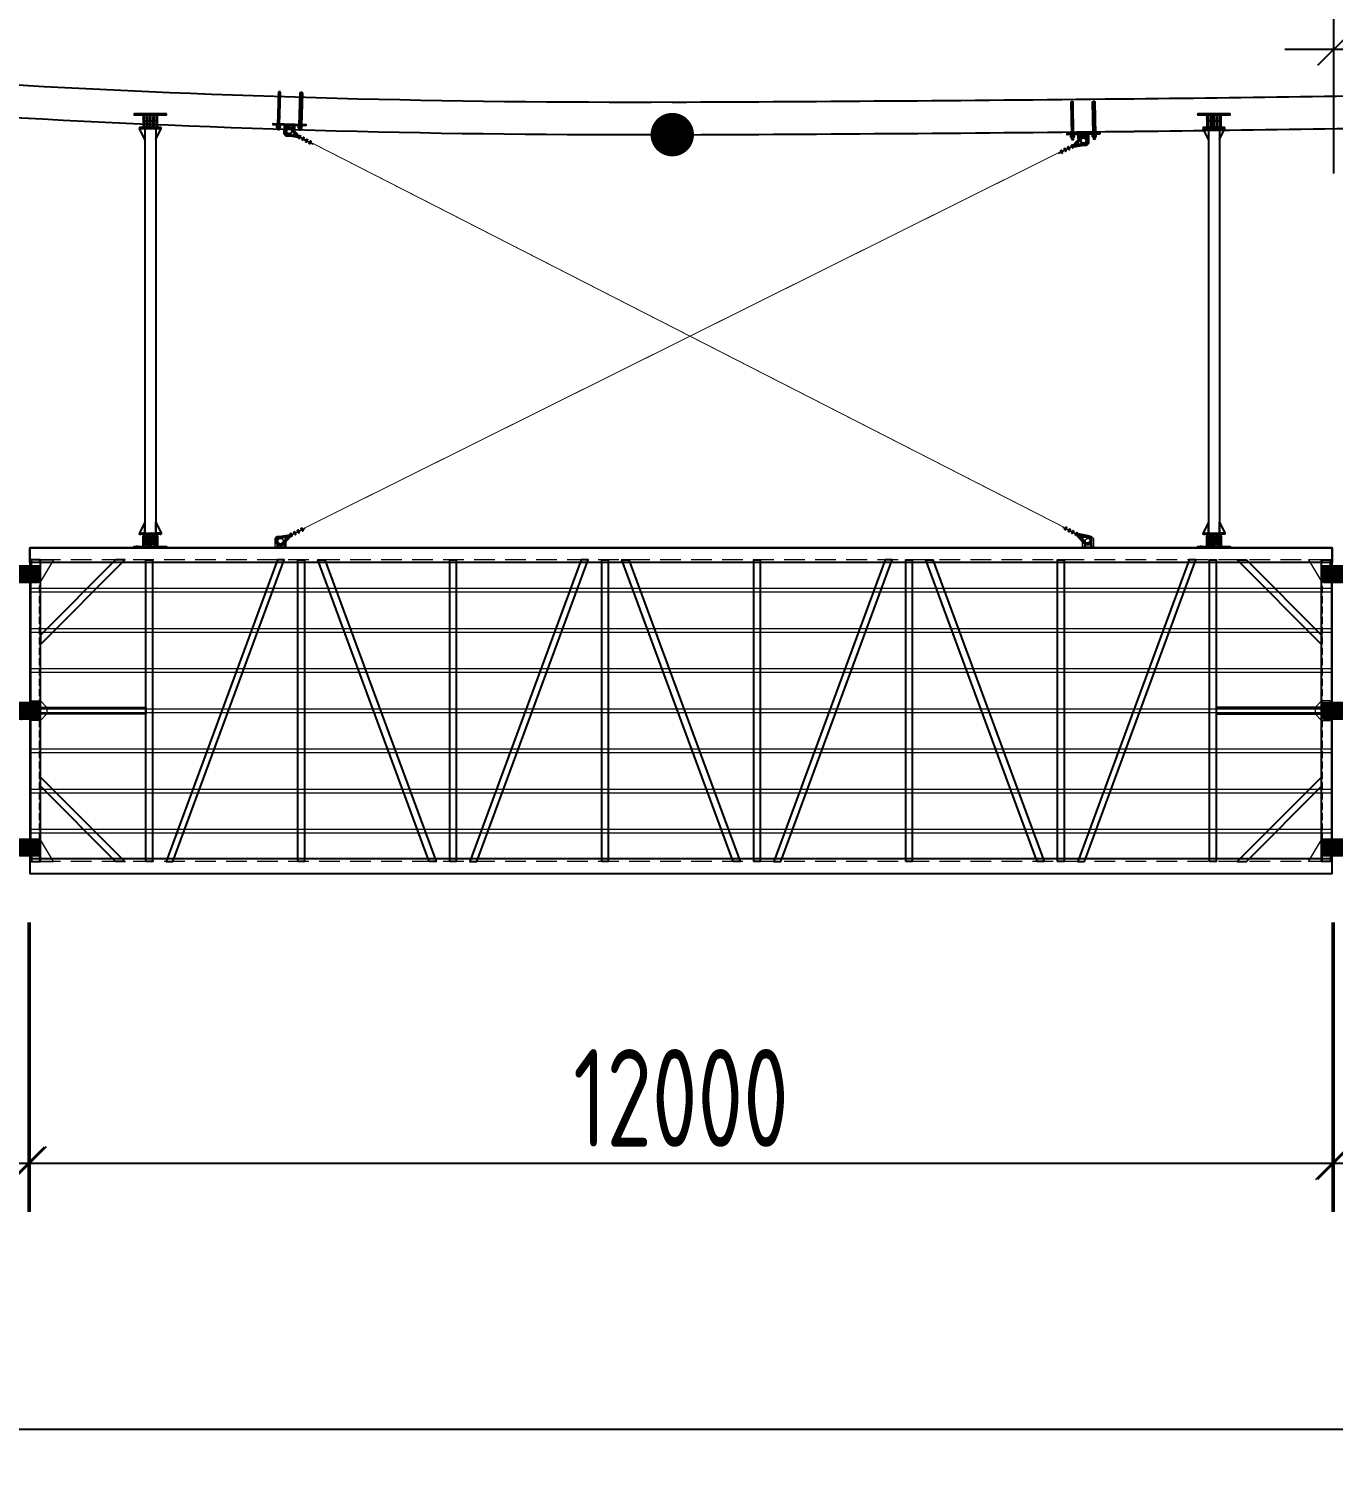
# Model space of a CAD drawing. Header units: millimetres. Extents: x 4 to 2106212, y -117026 to 198097.
# Drawn here: x 1117774 to 1129789, y 118236 to 131585 of the extents above; entities that cross this region are included whole.
import ezdxf

# ---------------------------------------------------------------- set-up
doc = ezdxf.new("R2010")
doc.units = ezdxf.units.MM
for name, pattern in [('CENTER', [0.6, 0.375, -0.075, 0.075, -0.075]), ('CENTER2', [28.575, 19.05, -3.175, 3.175, -3.175]), ('DASHDOT2', [12.7, 6.35, -3.175, 0, -3.175]), ('DASHED2', [0.375, 0.25, -0.125]), ('HIDDEN', [9.525, 6.35, -3.175])]:
    doc.linetypes.add(name, pattern=pattern)
for name, color, linetype in [('0 @ 1', 7, 'Continuous'), ('BS-Annectent', 115, 'Continuous'), ('HR-dimension', 9, 'Continuous'), ('HR-pontoon', 161, 'Continuous'), ('STEEL', 34, 'Continuous'), ('粗实线', 7, 'Continuous'), ('连接端梁', 130, 'Continuous'), ('铝横梁', 220, 'Continuous')]:
    doc.layers.add(name, color=color, linetype=linetype)
for name, color, linetype, lineweight in [('加强板', 140, 'Continuous', 18), ('扣板', 7, 'Continuous', 9), ('橡胶块', 30, 'Continuous', 9), ('虚线', 1, 'CENTER2', 0), ('铝龙骨', 7, 'Continuous', 9)]:
    doc.layers.add(name, color=color, linetype=linetype, lineweight=lineweight)
doc.styles.add('hztxt', font='ros1.shx', dxfattribs={"width": 0.8, "bigfont": 'hztxt.shx'})
doc.linetypes.add('10422', pattern='A,2,[150,AAA.SHX,S=1,R=0,X=0,Y=1],2,[177,AAA.SHX,S=1,R=0,X=0,Y=0.8],1e-09', length=4)
doc.linetypes.add('444', pattern='A,4.5,[145,AAA.SHX,S=1,R=0,X=0,Y=1],4.5,-0.5,[146,AAA.SHX,S=1,R=0,X=0,Y=0],-0.5', length=10)
doc.dimstyles.new('DIM-300', dxfattribs={"dimscale": 300, "dimtxt": 3, "dimasz": 1, "dimexe": 1.5, "dimexo": 1.5, "dimgap": 0.5, "dimtad": 1, "dimdec": 0, "dimzin": 0, "dimdsep": 46, "dimtxsty": 'hztxt', "dimblk": 'OBLIQUE', "dimcen": 0, "dimdle": 1.5, "dimclrd": 9, "dimclre": 9, "dimclrt": 6, "dimadec": 0, "dimazin": 0, "dimtfac": 1, "dimtdec": 0, "dimtix": 1, "dimtofl": 0, "dimtmove": 2, "dimatfit": 0, "dimfxl": 5, "dimtolj": 1, "dimtzin": 0, "dimarcsym": 0})
pattern_1 = [(40.81217054, (-573818.8873, 176698.6793), (-1.452584633, 1.682112997), []), (130.81217054, (-573818.8873, 176698.6793), (-4.5872822625, 1.911641361), [5.55625, -3.33375])]
pattern_2 = [(40.81217054, (-578777.1463, 176555.198), (-1.452584633, 1.682112997), []), (130.81217054, (-578777.1463, 176555.198), (-4.5872822625, 1.911641361), [5.55625, -3.33375])]
pattern_3 = [(225, (43212.285, 45564.743), (4.49012806, -4.49012806), []), (225, (43207.795, 45564.743), (4.49012806, -4.49012806), [7.9375, -1.5875, 0, -1.5875])]
pattern_4 = [(225, (-344287.005, -129412.7357), (4.49012806, -4.49012806), []), (225, (-344291.495, -129412.7357), (4.49012806, -4.49012806), [7.9375, -1.5875, 0, -1.5875])]

# ---------------------------------------------------------------- blocks, each defined once
blk = doc.blocks.new('_Oblique')
at = {"color": 0, "linetype": 'ByBlock', "lineweight": -2}
blk.add_line((-0.5, -0.5), (0.5, 0.5), dxfattribs=at)
blk = doc.blocks.new('*D77')
at = {"color": 9, "lineweight": -2, "transparency": 16777216}
for p, q in [((1129796, 130255), (1129796, 131848)), ((1135796, 130255), (1135796, 131848)), ((1129346, 131398), (1136246, 131398))]:
    blk.add_line(p, q, dxfattribs=at)
at = {"layer": 'Defpoints', "color": 0, "transparency": 16777216}
for p in [(1135796, 131398), (1129796, 129805), (1135796, 129805)]:
    blk.add_point(p, dxfattribs=at)
at = {"color": 9, "lineweight": -2, "transparency": 16777216, "xscale": 300, "yscale": 300, "zscale": 300, "rotation": 180}
blk.add_blockref('_Oblique', (1129796, 131398), dxfattribs=at)
at = {"color": 9, "lineweight": -2, "transparency": 16777216, "xscale": 300, "yscale": 300, "zscale": 300}
blk.add_blockref('_Oblique', (1135796, 131398), dxfattribs=at)
at = {"color": 6, "transparency": 16777216, "insert": (1132796, 131998), "char_height": 900, "attachment_point": 5, "style": 'hztxt'}
blk.add_mtext('\\A1;6000', dxfattribs=at)
blk = doc.blocks.new('MT-ZP')
at = {"layer": 'HR-pontoon', "color": 252}
blk.add_lwpolyline([(702269, 258226), (702269, 255226), (714269, 255226), (714269, 258226)], close=True, dxfattribs=at)
blk = doc.blocks.new('*U75')
blk.add_blockref('MT-ZP', (-692747, -252919))
blk = doc.blocks.new('*U76')
at = {"color": 0, "linetype": 'ByBlock', "lineweight": -2, "transparency": 16777216}
blk.add_blockref('*U75', (0, 0), dxfattribs=at)
blk = doc.blocks.new('*D529')
at = {"color": 9, "lineweight": -2, "transparency": 16777216}
for p, q in [((1107766, 123355), (1107766, 120688)), ((1117766, 123355), (1117766, 120688)), ((1107316, 121138), (1118216, 121138))]:
    blk.add_line(p, q, dxfattribs=at)
at = {"layer": 'Defpoints', "color": 0, "transparency": 16777216}
for p in [(1107766, 123805), (1117766, 123805), (1117766, 121138)]:
    blk.add_point(p, dxfattribs=at)
at = {"color": 9, "lineweight": -2, "transparency": 16777216, "xscale": 300, "yscale": 300, "zscale": 300, "rotation": 180}
blk.add_blockref('_Oblique', (1107766, 121138), dxfattribs=at)
at = {"color": 9, "lineweight": -2, "transparency": 16777216, "xscale": 300, "yscale": 300, "zscale": 300}
blk.add_blockref('_Oblique', (1117766, 121138), dxfattribs=at)
at = {"color": 6, "transparency": 16777216, "insert": (1112766, 121738), "char_height": 900, "attachment_point": 5, "style": 'hztxt'}
blk.add_mtext('\\A1;10000', dxfattribs=at)
blk = doc.blocks.new('*D530')
at = {"color": 9, "lineweight": -2, "transparency": 16777216}
for p, q in [((1117781, 123355), (1117781, 120688)), ((1129781, 123355), (1129781, 120688)), ((1117331, 121138), (1130231, 121138))]:
    blk.add_line(p, q, dxfattribs=at)
at = {"layer": 'Defpoints', "color": 0, "transparency": 16777216}
for p in [(1117781, 123805), (1129781, 123805), (1129781, 121138)]:
    blk.add_point(p, dxfattribs=at)
at = {"color": 9, "lineweight": -2, "transparency": 16777216, "xscale": 300, "yscale": 300, "zscale": 300, "rotation": 180}
blk.add_blockref('_Oblique', (1117781, 121138), dxfattribs=at)
at = {"color": 9, "lineweight": -2, "transparency": 16777216, "xscale": 300, "yscale": 300, "zscale": 300}
blk.add_blockref('_Oblique', (1129781, 121138), dxfattribs=at)
at = {"color": 6, "transparency": 16777216, "insert": (1123781, 121738), "char_height": 900, "attachment_point": 5, "style": 'hztxt'}
blk.add_mtext('\\A1;12000', dxfattribs=at)
blk = doc.blocks.new('*D531')
at = {"color": 9, "lineweight": -2, "transparency": 16777216}
for p, q in [((1129796, 123355), (1129796, 120688)), ((1141796, 123355), (1141796, 120688)), ((1129346, 121138), (1142246, 121138))]:
    blk.add_line(p, q, dxfattribs=at)
at = {"layer": 'Defpoints', "color": 0, "transparency": 16777216}
for p in [(1129796, 123805), (1141796, 123805), (1141796, 121138)]:
    blk.add_point(p, dxfattribs=at)
at = {"color": 9, "lineweight": -2, "transparency": 16777216, "xscale": 300, "yscale": 300, "zscale": 300, "rotation": 180}
blk.add_blockref('_Oblique', (1129796, 121138), dxfattribs=at)
at = {"color": 9, "lineweight": -2, "transparency": 16777216, "xscale": 300, "yscale": 300, "zscale": 300}
blk.add_blockref('_Oblique', (1141796, 121138), dxfattribs=at)
at = {"color": 6, "transparency": 16777216, "insert": (1135796, 121738), "char_height": 900, "attachment_point": 5, "style": 'hztxt'}
blk.add_mtext('\\A1;12000', dxfattribs=at)
blk = doc.blocks.new('*D525')
at = {"color": 9, "lineweight": -2, "transparency": 16777216}
for p, q in [((1071721, 123355), (1071721, 118236)), ((1141796, 123355), (1141796, 118236)), ((1071271, 118686), (1142246, 118686))]:
    blk.add_line(p, q, dxfattribs=at)
at = {"layer": 'Defpoints', "color": 0, "transparency": 16777216}
for p in [(1071721, 123805), (1141796, 123805), (1141796, 118686)]:
    blk.add_point(p, dxfattribs=at)
at = {"color": 9, "lineweight": -2, "transparency": 16777216, "xscale": 300, "yscale": 300, "zscale": 300, "rotation": 180}
blk.add_blockref('_Oblique', (1071721, 118686), dxfattribs=at)
at = {"color": 9, "lineweight": -2, "transparency": 16777216, "xscale": 300, "yscale": 300, "zscale": 300}
blk.add_blockref('_Oblique', (1141796, 118686), dxfattribs=at)
at = {"color": 6, "transparency": 16777216, "insert": (1106759, 119286), "char_height": 900, "attachment_point": 5, "style": 'hztxt'}
blk.add_mtext('\\A1;70075', dxfattribs=at)
blk = doc.blocks.new('橡胶块')
h = blk.add_hatch()
h.set_pattern_fill('ANSI36', color=2, scale=2)
h.paths.add_polyline_path([(0, 70, 0.414213562), (-10, 80), (-180, 80, 0.414213562), (-190, 70), (-190, -70, 0.414213562), (-180, -80), (-10, -80, 0.414213562), (0, -70)])
h.paths.add_polyline_path([(-166.93, 50, -1), (-153.07, 50, -1)], flags=16)
h.paths.add_polyline_path([(-153.07, -50, -1), (-166.93, -50, -1)], flags=16)
h.paths.add_polyline_path([(-36.93, 50, -1), (-23.07, 50, -1)], flags=16)
h.paths.add_polyline_path([(-23.07, -50, -1), (-36.93, -50, -1)], flags=16)
at = {"layer": '橡胶块', "color": 1, "linetype": 'CENTER', "ltscale": 0.36}
for p, q in [((-167.623, 50), (-152.377, 50)), ((-160, 42.377), (-160, 57.623)), ((-22.377, 50), (-37.623, 50)), ((-30, 42.377), (-30, 57.623)), ((-167.623, -50), (-152.377, -50)), ((-160, -42.377), (-160, -57.623)), ((-22.377, -50), (-37.623, -50)), ((-30, -42.377), (-30, -57.623))]:
    blk.add_line(p, q, dxfattribs=at)
at = {"layer": '橡胶块', "color": 2}
blk.add_lwpolyline([(0, 70), (0, -70, -0.414213562), (-10, -80), (-180, -80, -0.414213562), (-190, -70), (-190, 70, -0.414213562), (-180, 80), (-10, 80, -0.414213562)], format="xyb", close=True, dxfattribs=at)
at = {"layer": '橡胶块', "color": 5}
for centre in [(-160, 50), (-30, 50), (-160, -50), (-30, -50)]:
    blk.add_circle(centre, 6.93, dxfattribs=at)
blk = doc.blocks.new('连接加强板')
at = {"layer": '加强板'}
blk.add_lwpolyline([(-194915, -559), (-194915, -359), (-195115, -479), (-195115, -559)], close=True, dxfattribs=at)
for centre in [(-195095, -519), (-194995, -519)]:
    blk.add_circle(centre, 9, dxfattribs=at)
blk = doc.blocks.new('*U1238')
at = {"layer": '加强板', "rotation": 90.00000000000001}
blk.add_blockref('连接加强板', (-459, 195015), dxfattribs=at)
blk = doc.blocks.new('*U1239')
at = {"color": 0, "linetype": 'ByBlock', "lineweight": -2, "transparency": 16777216}
blk.add_blockref('*U1238', (0, 0), dxfattribs=at)
blk = doc.blocks.new('*U1240')
at = {"layer": '加强板', "rotation": 90.00000000000001}
blk.add_blockref('连接加强板', (-459, 195015), dxfattribs=at)
blk = doc.blocks.new('*U1241')
at = {"color": 0, "linetype": 'ByBlock', "lineweight": -2, "transparency": 16777216}
blk.add_blockref('*U1240', (0, 0), dxfattribs=at)
blk = doc.blocks.new('*U1242')
at = {"layer": '加强板', "rotation": 90.00000000000001}
blk.add_blockref('连接加强板', (-459, 195015), dxfattribs=at)
blk = doc.blocks.new('*U1243')
at = {"color": 0, "linetype": 'ByBlock', "lineweight": -2, "transparency": 16777216}
blk.add_blockref('*U1242', (0, 0), dxfattribs=at)
blk = doc.blocks.new('*U1244')
at = {"layer": '加强板', "rotation": 90.00000000000001}
blk.add_blockref('连接加强板', (-459, 195015), dxfattribs=at)
blk = doc.blocks.new('*U1245')
at = {"color": 0, "linetype": 'ByBlock', "lineweight": -2, "transparency": 16777216}
blk.add_blockref('*U1244', (0, 0), dxfattribs=at)
blk = doc.blocks.new('*U1246')
at = {"layer": '加强板'}
blk.add_lwpolyline([(10, -90), (-70, -90), (-70, 90), (10, 90), (70, 30), (70, -30), (10, -90)], dxfattribs=at)
for centre in [(-30, 50), (-30, -50)]:
    blk.add_circle(centre, 9, dxfattribs=at)
blk = doc.blocks.new('*U1247')
at = {"color": 0, "linetype": 'ByBlock', "lineweight": -2, "transparency": 16777216}
blk.add_blockref('*U1246', (0, 0), dxfattribs=at)
blk = doc.blocks.new('*U1248')
at = {"layer": '加强板'}
blk.add_lwpolyline([(10, -90), (-70, -90), (-70, 90), (10, 90), (70, 30), (70, -30), (10, -90)], dxfattribs=at)
for centre in [(-30, 50), (-30, -50)]:
    blk.add_circle(centre, 9, dxfattribs=at)
blk = doc.blocks.new('*U1249')
at = {"color": 0, "linetype": 'ByBlock', "lineweight": -2, "transparency": 16777216}
blk.add_blockref('*U1248', (0, 0), dxfattribs=at)
blk = doc.blocks.new('支座')
at = {"layer": '扣板', "color": 7}
blk.add_line((13512, 4747, 0), (13512, 5047, 0), dxfattribs=at)
at = {"layer": '扣板', "color": 7, "elevation": 0}
for points in [[(13512, 4747), (13512, 5047), (13520, 5047), (13520, 4747)], [(13600, 4947), (13620, 4927), (13620, 4867), (13600, 4847), (13520, 4847), (13520, 4947)], [(13560, 4932), (13520, 4932), (13520, 4922), (13560, 4922)], [(13560, 4862), (13520, 4862), (13520, 4872), (13560, 4872)]]:
    blk.add_lwpolyline(points, close=True, dxfattribs=at)
at = {"layer": '扣板', "color": 7}
blk.add_circle((13575, 4897, 0), 25, dxfattribs=at)
blk = doc.blocks.new('A$C97f6d51a')
at = {"color": 1, "linetype": 'DASHDOT2'}
blk.add_line((0, 313), (0, -47), dxfattribs=at)
at = {"layer": 'BS-Annectent'}
for p, q in [((-9, 282), (-9, 282)), ((-9, 281), (-9, 282)), ((-9, 282), (-9, 282)), ((-9, 279), (-8, 279)), ((-8, 278), (-9, 279)), ((-9, 279), (-8, 278)), ((-9, 275), (-7, 276)), ((-6, 274), (-9, 275)), ((-9, 275), (-7, 275)), ((-9, 272), (-6, 274)), ((-6, 270), (-9, 272)), ((-9, 272), (-4, 272)), ((-9, 269), (9, 268)), ((-6, 274), (-6, 274)), ((-6, 274), (-6, 274)), ((-6, 274), (-6, 274)), ((-6, 274), (-6, 274)), ((-6, 274), (-6, 274)), ((6, 270), (-6, 270)), ((4, 271), (9, 271)), ((6, 273), (5, 273)), ((6, 273), (5, 273)), ((6, 273), (9, 274)), ((6, 274), (9, 274)), ((9, 271), (6, 273)), ((6, 270), (9, 271)), ((7, 276), (9, 277)), ((9, 274), (7, 275)), ((9, 277), (8, 278)), ((8, 277), (9, 277)), ((9, 280), (9, 281)), ((9, 280), (9, 280)), ((9, 280), (9, 280)), ((-9, 266), (9, 265)), ((-9, 263), (9, 262)), ((-9, 260), (9, 258)), ((-9, 257), (9, 255)), ((-9, 253), (9, 252)), ((-9, 250), (9, 249)), ((-9, 247), (9, 246)), ((-9, 244), (9, 243)), ((-9, 241), (9, 240)), ((-9, 238), (9, 236)), ((-9, 235), (9, 233)), ((-9, 231), (9, 230)), ((-9, 228), (9, 227)), ((-9, 225), (9, 224)), ((-9, 222), (9, 221)), ((-9, 219), (9, 218)), ((-9, 216), (9, 215)), ((-9, 213), (9, 211)), ((-9, 209), (9, 208)), ((-9, 206), (9, 205)), ((-9, 203), (9, 202)), ((-9, 200), (9, 199)), ((-9, 197), (9, 196)), ((-9, 194), (9, 193)), ((-9, 191), (9, 189)), ((-9, 188), (9, 186)), ((-9, 184), (9, 183)), ((-9, 181), (9, 180)), ((-9, 178), (9, 177)), ((-9, 175), (9, 174)), ((-9, 172), (9, 171)), ((-9, 169), (9, 167)), ((-9, 166), (9, 164)), ((-9, 162), (9, 161)), ((-9, 159), (9, 158)), ((-9, 156), (9, 155)), ((-9, 153), (9, 152)), ((-9, 150), (9, 149)), ((-9, 147), (9, 146)), ((-9, 144), (9, 142)), ((-9, 140), (9, 139)), ((-9, 137), (9, 136)), ((-9, 134), (9, 133)), ((6, 147), (-6, 148)), ((6, 147), (9, 149)), ((-10, 6), (9, 4)), ((-10, 2), (-6, 4)), ((-6, 1), (-10, 2)), ((-10, 2), (9, 1)), ((-9, 131), (9, 130)), ((-9, 128), (9, 127)), ((-9, 125), (9, 124)), ((-9, 122), (9, 120)), ((-9, 119), (9, 117)), ((-9, 115), (9, 114)), ((-9, 112), (9, 111)), ((-9, 109), (9, 108)), ((-9, 106), (9, 105)), ((-9, 103), (9, 102)), ((-9, 100), (9, 98)), ((-9, 97), (9, 95)), ((-9, 93), (9, 92)), ((-9, 90), (9, 89)), ((-9, 87), (9, 86)), ((-9, 84), (9, 83)), ((-9, 81), (9, 80)), ((-9, 78), (9, 76)), ((-9, 75), (9, 73)), ((-9, 71), (9, 70)), ((-9, 68), (9, 67)), ((-9, 65), (9, 64)), ((-9, 62), (9, 61)), ((-9, 59), (9, 58)), ((-9, 56), (9, 55)), ((-9, 53), (9, 51)), ((-9, 49), (9, 48)), ((-9, 46), (9, 45)), ((-9, 43), (9, 42)), ((-9, 40), (9, 39)), ((-9, 37), (9, 36)), ((-9, 34), (9, 33)), ((-9, 31), (9, 29)), ((-9, 28), (9, 26)), ((-9, 24), (9, 23)), ((-9, 21), (9, 20)), ((-9, 18), (9, 17)), ((-9, 15), (9, 14)), ((-9, 12), (9, 11)), ((-9, 9), (9, 7)), ((-8, 0), (-6, 1)), ((6, 116), (-6, 117)), ((6, 3), (-6, 4)), ((2, 0), (-6, 1)), ((9, 1), (6, 3)), ((7, 0), (9, 1)), ((-16, -24), (-16, -11)), ((12, -9), (-12, -9)), ((12, -27), (-12, -27)), ((-9, -29), (-6, -28)), ((-6, -31), (-9, -29)), ((9, -30), (-9, -29)), ((-9, -32), (-6, -31)), ((-6, -34), (-9, -32)), ((9, -33), (-9, -32)), ((-9, -35), (-6, -34)), ((-6, -37), (-9, -35)), ((9, -37), (-9, -35)), ((-9, -38), (-6, -37)), ((-6, -40), (-9, -38)), ((9, -40), (-9, -38)), ((-8, -24), (-8, -11)), ((-6, -28), (-8, -27)), ((-7, -40), (-7, -43)), ((6, -29), (-6, -28)), ((6, -29), (-6, -28)), ((6, -32), (-6, -31)), ((6, -32), (-6, -31)), ((6, -35), (-6, -34)), ((6, -38), (-6, -37)), ((6, -38), (-6, -37)), ((6, -41), (-6, -40)), ((-5, -44), (5, -44)), ((-4, -40), (-4, -43)), ((-2, -9), (0, -4)), ((9, -27), (-1, -27)), ((0, -9), (2, -4)), ((4, -41), (4, -43)), ((6, -29), (9, -27)), ((9, -30), (6, -29)), ((6, -32), (9, -30)), ((9, -33), (6, -32)), ((6, -35), (9, -33)), ((9, -37), (6, -35)), ((6, -38), (9, -37)), ((9, -40), (6, -38)), ((6, -41), (9, -40)), ((7, -41), (7, -43)), ((8, -24), (8, -11)), ((9, -27), (8, -27)), ((16, -24), (16, -11))]:
    blk.add_line(p, q, dxfattribs=at)
blk.add_lwpolyline([(10, 0), (10, 300), (0, 306), (-10, 300), (-10, 0)], dxfattribs=at)
for points in [[(-19, -4), (-19, 0), (19, 0), (19, -4)], [(-15, -9), (15, -9), (15, -4), (-15, -4)]]:
    blk.add_lwpolyline(points, close=True, dxfattribs=at)
for points in [[(16, -11, 0.612824), (8, -11, 0.305874), (-8, -11, 0.612824), (-16, -11)], [(16, -24, -0.612824), (8, -24, -0.305874), (-8, -24, -0.612824), (-16, -24)], [(-7, -43, 0.516475), (-4, -43, 0.258238), (4, -43, 0.516475), (7, -43)]]:
    blk.add_lwpolyline(points, format="xyb", dxfattribs=at)
blk = doc.blocks.new('A$Ce460a15a')
at = {"layer": 'STEEL', "color": 22}
for points in [[(12, 150), (12, -150), (0, -150), (0, 150)], [(92, -50), (112, -30), (112, 30), (92, 50), (12, 50), (12, -50)], [(52, 35), (12, 35), (12, 25), (52, 25)], [(52, -35), (12, -35), (12, -25), (52, -25)]]:
    blk.add_lwpolyline(points, close=True, dxfattribs=at)
blk.add_circle((67, 0), 25, dxfattribs=at)
at = {"layer": 'HR-dimension', "xscale": -1, "rotation": 90}
blk.add_blockref('A$C97f6d51a', (12, 100), dxfattribs=at)
at = {"layer": 'HR-dimension', "rotation": 90.00000000000001}
blk.add_blockref('A$C97f6d51a', (12, -100), dxfattribs=at)
blk = doc.blocks.new('*U10')
at = {"color": 7, "linetype": 'Continuous', "lineweight": 15}
for p, q in [((-9, 9), (-10, 8)), ((-10, 8), (-10, 1)), ((-10, 1), (-9, 0)), ((-9, 9), (9, 9)), ((-9, 0), (9, 0)), ((-5, 8), (-5, 1)), ((5, 8), (5, 1)), ((10, 8), (9, 9)), ((9, 0), (10, 1)), ((10, 8), (10, 1))]:
    blk.add_line(p, q, dxfattribs=at)
for centre, start, end in [((0, -8), 72.4233, 107.5767), ((0, 17), 252.4233, 287.5767)]:
    blk.add_arc(centre, 17.2, start, end, dxfattribs=at)
for points, knots in [([(-10, 8), (-10, 9), (-9, 9), (-8, 9), (-7, 9), (-6, 9), (-6, 9), (-5, 8)], [0, 0, 0, 0, 0.264534, 0.399289, 0.53507, 0.765405, 1, 1, 1, 1]), ([(-5, 1), (-6, 1), (-6, 0), (-7, 0), (-8, 0), (-9, 0), (-10, 1), (-10, 1)], [0, 0, 0, 0, 0.264534, 0.399289, 0.53507, 0.765405, 1, 1, 1, 1]), ([(5, 8), (6, 9), (6, 9), (7, 9), (8, 9), (9, 9), (10, 9), (10, 8)], [0, 0, 0, 0, 0.264536, 0.399814, 0.535067, 0.765403, 1, 1, 1, 1]), ([(10, 1), (10, 1), (9, 0), (8, 0), (7, 0), (6, 0), (6, 1), (5, 1)], [0, 0, 0, 0, 0.264536, 0.399814, 0.535067, 0.765403, 1, 1, 1, 1])]:
    blk.add_open_spline(points, degree=3, knots=knots, dxfattribs=at)
blk = doc.blocks.new('A$C72EA2C7E')
blk.add_line((-8, -6), (8, -6))
at = {"color": 7, "linetype": 'Continuous', "lineweight": 15}
for p, q in [((-5, -40), (-5, -6)), ((-4, -41), (-5, -40)), ((5, -40), (-5, -40)), ((-4, -41), (5, -41)), ((5, -6), (5, -40)), ((5, -40), (5, -41))]:
    blk.add_line(p, q, dxfattribs=at)
at = {"color": 7, "linetype": 'Continuous', "lineweight": 0}
for p, q in [((-4, -41), (-4, -6)), ((5, -41), (5, -6))]:
    blk.add_line(p, q, dxfattribs=at)
blk.add_arc((0, -8), 8, 17.4862, 162.5138)
at = {"extrusion": (0, 0, -1), "xscale": 0.9999974999999999, "yscale": 0.9999974999999999, "zscale": -0.9999974999999999}
blk.add_blockref('*U10', (0, -39), dxfattribs=at)
blk = doc.blocks.new('*U1976')
h = blk.add_hatch(color=1)
h.dxf.hatch_style = 1
h.paths.add_polyline_path([(3382, 2191), (3473, 2218, 1.447528), (3428, 2281), (3373, 2204)])
h.paths.add_polyline_path([(3389, 2205), (3388, 2206), (3398, 2220), (3395, 2222), (3434, 2277, -1.452111), (3471, 2226), (3406, 2207), (3405, 2210)], flags=16)
h = blk.add_hatch()
h.set_pattern_fill('ANSI38', color=253, scale=0.7, angle=-4.1878)
h.set_pattern_definition(pattern_2)
h.paths.add_polyline_path([(3404, 2213), (3406, 2207), (3471, 2226, 1.452111), (3434, 2277), (3395, 2222), (3398, 2220), (3401, 2218), (3440, 2273, -1.452111), (3469, 2232)])
h = blk.add_hatch(color=1)
h.dxf.hatch_style = 1
h.paths.add_polyline_path([(-3373, -2204), (-3429, -2283, -1.406258), (-3473, -2218), (-3382, -2191)])
h.paths.add_polyline_path([(-3405, -2210), (-3406, -2207), (-3471, -2226, 1.406258), (-3435, -2278), (-3395, -2222), (-3388, -2205)], flags=16)
h = blk.add_hatch()
h.set_pattern_fill('ANSI38', color=253, scale=0.7, angle=-4.1878)
h.set_pattern_definition(pattern_1)
h.paths.add_polyline_path([(-3401, -2218), (-3395, -2222), (-3434, -2277, -1.452111), (-3471, -2226), (-3406, -2207), (-3405, -2210), (-3404, -2213), (-3469, -2232, 1.452111), (-3440, -2273)])
at = {"color": 1, "linetype": 'DASHED2'}
blk.add_line((3483, 2289), (3493, 2274), dxfattribs=at)
blk.add_line((3379, 2205), (3379, 2195))
at = {"color": 1}
for points in [[(3382, 2191), (3473, 2218, 1.447528), (3428, 2281), (3373, 2204)], [(3398, 2220), (3388, 2206), (3389, 2205), (3405, 2210), (3406, 2207), (3471, 2226, 1.452111), (3434, 2277), (3395, 2222)], [(-3373, -2204), (-3428, -2281, -1.447528), (-3473, -2218), (-3382, -2191)], [(-3405, -2210), (-3389, -2205), (-3388, -2206), (-3398, -2220), (-3395, -2222), (-3434, -2277, -1.452111), (-3471, -2226), (-3406, -2207)]]:
    blk.add_lwpolyline(points, format="xyb", close=True, dxfattribs=at)
for points in [[(3379, 2195), (3472, 2222, 1.449849), (3431, 2279), (3379, 2205)], [(3406, 2207), (3471, 2226, 1.452111), (3434, 2277), (3395, 2222)], [(3406, 2207), (3471, 2226, 1.452111), (3434, 2277), (3395, 2222)], [(-3376, -2200), (-3431, -2279, -1.449849), (-3472, -2222), (-3384, -2197)], [(-3395, -2222), (-3434, -2277, -1.452111), (-3471, -2226), (-3406, -2207)], [(-3395, -2222), (-3434, -2277, -1.452111), (-3471, -2226), (-3406, -2207)]]:
    blk.add_lwpolyline(points, format="xyb")
for points in [[(3401, 2218), (3440, 2273, -1.452111), (3469, 2232), (3404, 2213), (3406, 2207), (3471, 2226, 1.452111), (3434, 2277), (3395, 2222)], [(-3404, -2213), (-3469, -2232, 1.452111), (-3440, -2273), (-3401, -2218), (-3395, -2222), (-3434, -2277, -1.452111), (-3471, -2226), (-3406, -2207)]]:
    blk.add_lwpolyline(points, format="xyb", close=True)
at = {"color": 252}
for points in [[(3401, 2218), (3440, 2273, -1.452111), (3469, 2232), (3404, 2213), (3406, 2207), (3471, 2226, 1.452111), (3434, 2277), (3395, 2222)], [(-3404, -2213), (-3469, -2232, 1.452111), (-3440, -2273), (-3401, -2218), (-3395, -2222), (-3434, -2277, -1.452111), (-3471, -2226), (-3406, -2207)]]:
    blk.add_lwpolyline(points, format="xyb", close=True, dxfattribs=at)
at = {"color": 1, "const_width": 8.4}
for points in [[(3380, 2206), (-3393, -2203)], [(3386, 2200), (3251, 2112)], [(-3388, -2209), (-3246, -2117)]]:
    blk.add_lwpolyline(points, dxfattribs=at)
at = {"xscale": 0.6999999999999998, "yscale": 0.6999999999999998, "zscale": 0.6999999999999998, "rotation": 213.1298866380289}
for p in [(3284, 2123), (3315, 2143), (3345, 2163), (3376, 2183), (-3299, -2161), (-3267, -2141), (-3360, -2201), (-3329, -2181)]:
    blk.add_blockref('A$C72EA2C7E', p, dxfattribs=at)
blk = doc.blocks.new('*U1977')
at = {"color": 0, "linetype": 'ByBlock', "lineweight": -2, "transparency": 16777216}
blk.add_blockref('*U1976', (0, 0), dxfattribs=at)
blk = doc.blocks.new('*U1988')
h = blk.add_hatch(color=1)
h.dxf.hatch_style = 1
h.paths.add_polyline_path([(3382, 2191), (3473, 2218, 1.447528), (3428, 2281), (3373, 2204)])
h.paths.add_polyline_path([(3389, 2205), (3388, 2206), (3398, 2220), (3395, 2222), (3434, 2277, -1.452111), (3471, 2226), (3406, 2207), (3405, 2210)], flags=16)
h = blk.add_hatch()
h.set_pattern_fill('ANSI38', color=253, scale=0.7, angle=-4.1878)
h.set_pattern_definition(pattern_2)
h.paths.add_polyline_path([(3404, 2213), (3406, 2207), (3471, 2226, 1.452111), (3434, 2277), (3395, 2222), (3398, 2220), (3401, 2218), (3440, 2273, -1.452111), (3469, 2232)])
h = blk.add_hatch(color=1)
h.dxf.hatch_style = 1
h.paths.add_polyline_path([(-3373, -2204), (-3429, -2283, -1.406258), (-3473, -2218), (-3382, -2191)])
h.paths.add_polyline_path([(-3405, -2210), (-3406, -2207), (-3471, -2226, 1.406258), (-3435, -2278), (-3395, -2222), (-3388, -2205)], flags=16)
h = blk.add_hatch()
h.set_pattern_fill('ANSI38', color=253, scale=0.7, angle=-4.1878)
h.set_pattern_definition(pattern_1)
h.paths.add_polyline_path([(-3401, -2218), (-3395, -2222), (-3434, -2277, -1.452111), (-3471, -2226), (-3406, -2207), (-3405, -2210), (-3404, -2213), (-3469, -2232, 1.452111), (-3440, -2273)])
at = {"color": 1, "linetype": 'DASHED2'}
blk.add_line((3483, 2289), (3493, 2274), dxfattribs=at)
blk.add_line((3379, 2205), (3379, 2195))
at = {"color": 1}
for points in [[(3382, 2191), (3473, 2218, 1.447528), (3428, 2281), (3373, 2204)], [(3398, 2220), (3388, 2206), (3389, 2205), (3405, 2210), (3406, 2207), (3471, 2226, 1.452111), (3434, 2277), (3395, 2222)], [(-3373, -2204), (-3428, -2281, -1.447528), (-3473, -2218), (-3382, -2191)], [(-3405, -2210), (-3389, -2205), (-3388, -2206), (-3398, -2220), (-3395, -2222), (-3434, -2277, -1.452111), (-3471, -2226), (-3406, -2207)]]:
    blk.add_lwpolyline(points, format="xyb", close=True, dxfattribs=at)
for points in [[(3379, 2195), (3472, 2222, 1.449849), (3431, 2279), (3379, 2205)], [(3406, 2207), (3471, 2226, 1.452111), (3434, 2277), (3395, 2222)], [(3406, 2207), (3471, 2226, 1.452111), (3434, 2277), (3395, 2222)], [(-3376, -2200), (-3431, -2279, -1.449849), (-3472, -2222), (-3384, -2197)], [(-3395, -2222), (-3434, -2277, -1.452111), (-3471, -2226), (-3406, -2207)], [(-3395, -2222), (-3434, -2277, -1.452111), (-3471, -2226), (-3406, -2207)]]:
    blk.add_lwpolyline(points, format="xyb")
for points in [[(3401, 2218), (3440, 2273, -1.452111), (3469, 2232), (3404, 2213), (3406, 2207), (3471, 2226, 1.452111), (3434, 2277), (3395, 2222)], [(-3404, -2213), (-3469, -2232, 1.452111), (-3440, -2273), (-3401, -2218), (-3395, -2222), (-3434, -2277, -1.452111), (-3471, -2226), (-3406, -2207)]]:
    blk.add_lwpolyline(points, format="xyb", close=True)
at = {"color": 252}
for points in [[(3401, 2218), (3440, 2273, -1.452111), (3469, 2232), (3404, 2213), (3406, 2207), (3471, 2226, 1.452111), (3434, 2277), (3395, 2222)], [(-3404, -2213), (-3469, -2232, 1.452111), (-3440, -2273), (-3401, -2218), (-3395, -2222), (-3434, -2277, -1.452111), (-3471, -2226), (-3406, -2207)]]:
    blk.add_lwpolyline(points, format="xyb", close=True, dxfattribs=at)
at = {"color": 1, "const_width": 8.4}
for points in [[(3380, 2206), (-3393, -2203)], [(3386, 2200), (3251, 2112)], [(-3388, -2209), (-3246, -2117)]]:
    blk.add_lwpolyline(points, dxfattribs=at)
at = {"xscale": 0.6999999999999998, "yscale": 0.6999999999999998, "zscale": 0.6999999999999998, "rotation": 213.1298866380289}
for p in [(3284, 2123), (3315, 2143), (3345, 2163), (3376, 2183), (-3299, -2161), (-3267, -2141), (-3360, -2201), (-3329, -2181)]:
    blk.add_blockref('A$C72EA2C7E', p, dxfattribs=at)
blk = doc.blocks.new('*U1989')
at = {"color": 0, "linetype": 'ByBlock', "lineweight": -2, "transparency": 16777216}
blk.add_blockref('*U1988', (0, 0), dxfattribs=at)
blk = doc.blocks.new('*U2001')
h = blk.add_hatch()
h.set_pattern_fill('ANSI35', color=4, angle=180)
h.set_pattern_definition(pattern_3)
h.paths.add_polyline_path([(24, -89), (36, -89), (36, -67), (24, -67)])
h.paths.add_polyline_path([(24, -31), (36, -31), (36, 11), (24, 11)])
h.paths.add_polyline_path([(-100, 11), (100, 11), (100, 21), (-100, 21)])
h.paths.add_polyline_path([(-36, -31), (-24, -31), (-24, 11), (-36, 11)])
h.paths.add_polyline_path([(-36, -89), (-24, -89), (-24, -67), (-36, -67)])
h = blk.add_hatch()
h.set_pattern_fill('ANSI35', color=4, angle=180)
h.set_pattern_definition(pattern_4)
h.paths.add_polyline_path([(-129, -116), (-150, -116), (-150, -104), (-129, -104)])
h.paths.add_polyline_path([(111, -116), (-111, -116), (-111, -104), (111, -104)])
h.paths.add_polyline_path([(150, -116), (129, -116), (129, -104), (150, -104)])
h.paths.add_polyline_path([(66, -104), (54, -104), (54, -67), (66, -67)])
h.paths.add_polyline_path([(66, -31), (54, -31), (54, -4), (66, -4)])
h.paths.add_polyline_path([(6, -31), (-6, -31), (-6, -4), (6, -4)])
h.paths.add_polyline_path([(6, -104), (-6, -104), (-6, -67), (6, -67)])
h.paths.add_polyline_path([(-54, -104), (-66, -104), (-66, -67), (-54, -67)])
h.paths.add_polyline_path([(-54, -31), (-66, -31), (-66, -4), (-54, -4)])
at = {"color": 4}
for points in [[(100, 11), (-100, 11), (-100, 21), (100, 21), (100, 11)], [(-36, -89), (-36, 11), (-24, 11), (-24, -89), (-36, -89)], [(24, -89), (24, 11), (36, 11), (36, -89), (24, -89)], [(150, -116), (-150, -116), (-150, -104), (150, -104), (150, -116)], [(-66, -104), (-66, -4), (-54, -4), (-54, -104), (-66, -104)], [(-6, -104), (-6, -4), (6, -4), (6, -104), (-6, -104)], [(54, -104), (54, -4), (66, -4), (66, -104), (54, -104)]]:
    blk.add_lwpolyline(points, dxfattribs=at)
at = {"layer": 'Defpoints', "color": 4}
for points in [[(-100, 21), (-50, 21), (-50, 121), (-100, 21)], [(100, 21), (50, 21), (50, 121), (100, 21)]]:
    blk.add_lwpolyline(points, dxfattribs=at)
at = {"layer": 'Defpoints', "color": 4, "linetype": 'CENTER', "ltscale": 2}
for points in [[(-129, -116), (-111, -116), (-111, -104), (-129, -104)], [(-66, -31), (-54, -31), (-54, -67), (-66, -67)], [(-36, -31), (-24, -31), (-24, -67), (-36, -67)], [(-6, -31), (6, -31), (6, -67), (-6, -67)], [(24, -31), (36, -31), (36, -67), (24, -67)], [(54, -31), (66, -31), (66, -67), (54, -67)], [(129, -116), (111, -116), (111, -104), (129, -104)]]:
    blk.add_lwpolyline(points, close=True, dxfattribs=at)
for points in [[(-120, -99), (-120, -111), (-120, -121)], [(-66, -49), (66, -49)], [(-66, -49), (66, -49)], [(120, -99), (120, -111), (120, -121)]]:
    blk.add_lwpolyline(points, dxfattribs=at)
blk = doc.blocks.new('*U1998')
at = {"layer": '粗实线', "color": 0, "linetype": 'ByBlock', "lineweight": -2, "transparency": 16777216}
blk.add_blockref('*U2001', (0, 0), dxfattribs=at)
blk = doc.blocks.new('*U1999')
h = blk.add_hatch()
h.set_pattern_fill('ANSI35', color=4, angle=180)
h.set_pattern_definition(pattern_3)
h.paths.add_polyline_path([(24, -89), (36, -89), (36, -67), (24, -67)])
h.paths.add_polyline_path([(24, -31), (36, -31), (36, 11), (24, 11)])
h.paths.add_polyline_path([(-100, 11), (100, 11), (100, 21), (-100, 21)])
h.paths.add_polyline_path([(-36, -31), (-24, -31), (-24, 11), (-36, 11)])
h.paths.add_polyline_path([(-36, -89), (-24, -89), (-24, -67), (-36, -67)])
h = blk.add_hatch()
h.set_pattern_fill('ANSI35', color=4, angle=180)
h.set_pattern_definition(pattern_4)
h.paths.add_polyline_path([(-129, -116), (-150, -116), (-150, -104), (-129, -104)])
h.paths.add_polyline_path([(111, -116), (-111, -116), (-111, -104), (111, -104)])
h.paths.add_polyline_path([(150, -116), (129, -116), (129, -104), (150, -104)])
h.paths.add_polyline_path([(66, -104), (54, -104), (54, -67), (66, -67)])
h.paths.add_polyline_path([(66, -31), (54, -31), (54, -4), (66, -4)])
h.paths.add_polyline_path([(6, -31), (-6, -31), (-6, -4), (6, -4)])
h.paths.add_polyline_path([(6, -104), (-6, -104), (-6, -67), (6, -67)])
h.paths.add_polyline_path([(-54, -104), (-66, -104), (-66, -67), (-54, -67)])
h.paths.add_polyline_path([(-54, -31), (-66, -31), (-66, -4), (-54, -4)])
at = {"color": 4}
for points in [[(100, 11), (-100, 11), (-100, 21), (100, 21), (100, 11)], [(-36, -89), (-36, 11), (-24, 11), (-24, -89), (-36, -89)], [(24, -89), (24, 11), (36, 11), (36, -89), (24, -89)], [(150, -116), (-150, -116), (-150, -104), (150, -104), (150, -116)], [(-66, -104), (-66, -4), (-54, -4), (-54, -104), (-66, -104)], [(-6, -104), (-6, -4), (6, -4), (6, -104), (-6, -104)], [(54, -104), (54, -4), (66, -4), (66, -104), (54, -104)]]:
    blk.add_lwpolyline(points, dxfattribs=at)
at = {"layer": 'Defpoints', "color": 4}
for points in [[(-100, 21), (-50, 21), (-50, 121), (-100, 21)], [(100, 21), (50, 21), (50, 121), (100, 21)]]:
    blk.add_lwpolyline(points, dxfattribs=at)
at = {"layer": 'Defpoints', "color": 4, "linetype": 'CENTER', "ltscale": 2}
for points in [[(-129, -116), (-111, -116), (-111, -104), (-129, -104)], [(-66, -31), (-54, -31), (-54, -67), (-66, -67)], [(-36, -31), (-24, -31), (-24, -67), (-36, -67)], [(-6, -31), (6, -31), (6, -67), (-6, -67)], [(24, -31), (36, -31), (36, -67), (24, -67)], [(54, -31), (66, -31), (66, -67), (54, -67)], [(129, -116), (111, -116), (111, -104), (129, -104)]]:
    blk.add_lwpolyline(points, close=True, dxfattribs=at)
for points in [[(-120, -99), (-120, -111), (-120, -121)], [(-66, -49), (66, -49)], [(-66, -49), (66, -49)], [(120, -99), (120, -111), (120, -121)]]:
    blk.add_lwpolyline(points, dxfattribs=at)
blk = doc.blocks.new('*U2000')
at = {"layer": '粗实线', "color": 0, "linetype": 'ByBlock', "lineweight": -2, "transparency": 16777216}
blk.add_blockref('*U1999', (0, 0), dxfattribs=at)
blk = doc.blocks.new('*U1973')
at = {"layer": '粗实线', "color": 4}
for points in [[(-50, 1863), (-50, -1863)], [(50, 1863), (50, -1863)]]:
    blk.add_lwpolyline(points, dxfattribs=at)
at = {"layer": '粗实线', "color": 4, "xscale": -1, "rotation": 179.9999997006857}
blk.add_blockref('*U2000', (0, 1884), dxfattribs=at)
at = {"layer": '粗实线', "color": 4, "rotation": 359.9999997006856}
blk.add_blockref('*U1998', (0, -1884), dxfattribs=at)
blk = doc.blocks.new('*U1974')
at = {"color": 0, "linetype": 'ByBlock', "lineweight": -2, "transparency": 16777216}
for p in [(19600, 0), (29400, 0)]:
    blk.add_blockref('*U1973', p, dxfattribs=at)
blk = doc.blocks.new('jytkjyk')
at = {"layer": '粗实线', "color": 252, "linetype": 'Continuous', "const_width": 200, "elevation": 12270, "flags": 128}
blk.add_lwpolyline([(506320, 130617, 1), (506520, 130607, 1)], format="xyb", close=True, dxfattribs=at)
at = {"layer": '粗实线', "color": 252, "linetype": '444'}
for centre, radius, start, end in [((506040, 232273), 101361, 266.72349, 270.21408), ((506257, 536984), 406065, 270.62317, 271.1187), ((504192, 726810), 595902, 270.214077, 270.623174)]:
    blk.add_arc(centre, radius, start, end, dxfattribs=at)
at = {"layer": '粗实线', "color": 252, "linetype": '10422'}
for centre, radius, start, end in [((506040, 232273), 101661, 266.72349, 270.21408), ((506257, 536984), 406365, 270.62317, 271.1187), ((504192, 726810), 596203, 270.214077, 270.623174)]:
    blk.add_arc(centre, radius, start, end, dxfattribs=at)
at = {"rotation": 353.3897754747221}
blk.add_blockref('*U1977', (506507, 128712), dxfattribs=at)
at = {"xscale": -1, "rotation": 5.996360257746147}
blk.add_blockref('*U1989', (506566, 128759), dxfattribs=at)
blk.add_blockref('*U1974', (482011, 128805))
at = {"layer": '0 @ 1', "rotation": 89.99999970068562}
for p in [(507708, 113293, 0), (515148, 113293, 0)]:
    blk.add_blockref('支座', p, dxfattribs=at)
at = {"layer": 'HR-dimension'}
for p, rotation in [((502893, 130711), 268.2457917053568), ((510208, 130625), 270.986401448292)]:
    blk.add_blockref('A$Ce460a15a', p, dxfattribs=dict(at, rotation=rotation))

msp = doc.modelspace()

# ---------------------------------------------------------------- linework, layer by layer
at = {"color": 3}
for points in [[(1129781.3775, 126805.0093), (1129781.3775, 126669.0093), (1117781.3775, 126669.0093), (1117781.3775, 126805.0093), (1129781.3775, 126805.0093)], [(1129781.3775, 123805.0093), (1129781.3775, 123941.0093), (1117781.3775, 123941.0093), (1117781.3775, 123805.0093), (1129781.3775, 123805.0093)]]:
    msp.add_lwpolyline(points, dxfattribs=at)
at = {"layer": '虚线', "color": 1, "linetype": 'HIDDEN', "ltscale": 30}
for p, q in [((1129781.3775, 126694.0093), (1117781.3775, 126694.0093)), ((1129781.3775, 123916.0093), (1117781.3775, 123916.0093))]:
    msp.add_line(p, q, dxfattribs=at)
at = {"layer": '虚线', "color": 1, "linetype": 'HIDDEN', "ltscale": 10}
for p, q in [((1117869.8775, 123916.0093, 0.0005), (1117869.8775, 126694.0093)), ((1129692.8775, 123916.0093, 0.0005), (1129692.8775, 126694.0093))]:
    msp.add_line(p, q, dxfattribs=at)
at = {"layer": '连接端梁', "color": 6}
for points in [[(1117788.8775, 126694.0093), (1117788.8775, 123916.0093), (1117878.8775, 123916.0093), (1117878.8775, 126694.0093)], [(1129773.8775, 126694.0093), (1129773.8775, 123916.0093), (1129683.8775, 123916.0093), (1129683.8775, 126694.0093)]]:
    msp.add_lwpolyline(points, close=True, dxfattribs=at)
at = {"layer": '铝横梁', "color": 243}
for points in [[(1118571.8421, 126694.0093), (1117878.8775, 126001.0447), (1117878.8775, 125916.1919), (1118656.695, 126694.0093)], [(1128990.9128, 126694.0093), (1129683.8775, 126001.0447), (1129683.8775, 125916.1919), (1128906.06, 126694.0093)], [(1118851.3775, 125275.0093), (1117878.8775, 125275.0093), (1117878.8775, 125335.0093), (1118851.3775, 125335.0093)], [(1128711.3775, 125275.0093), (1129683.8775, 125275.0093), (1129683.8775, 125335.0093), (1128711.3775, 125335.0093)], [(1118571.8421, 123916.0093), (1117878.8775, 124608.974), (1117878.8775, 124693.8268), (1118656.695, 123916.0093)], [(1128990.9128, 123916.0093), (1129683.8775, 124608.974), (1129683.8775, 124693.8268), (1128906.06, 123916.0093)]]:
    msp.add_lwpolyline(points, close=True, dxfattribs=at)
at = {"layer": '铝横梁', "color": 243, "elevation": -0.0005}
for points in [[(1118851.3775, 123916.0093), (1118851.3775, 126694.0093), (1118911.3775, 126694.0093), (1118911.3775, 123916.0093)], [(1119100.3391, 123916.0093), (1120126.377, 126694.0093), (1120062.4154, 126694.0093), (1119036.3775, 123916.0093)], [(1120251.3775, 123916.0093), (1120251.3775, 126694.0093), (1120311.3775, 126694.0093), (1120311.3775, 123916.0093)], [(1121462.4159, 123916.0093), (1120436.3779, 126694.0093), (1120500.3395, 126694.0093), (1121526.3775, 123916.0093)], [(1121651.3775, 123916.0093), (1121651.3775, 126694.0093), (1121711.3775, 126694.0093), (1121711.3775, 123916.0093)], [(1121900.3391, 123916.0093), (1122926.377, 126694.0093), (1122862.4154, 126694.0093), (1121836.3775, 123916.0093)], [(1123051.3775, 123916.0093), (1123051.3775, 126694.0093), (1123111.3775, 126694.0093), (1123111.3775, 123916.0093)], [(1124262.4159, 123916.0093), (1123236.3779, 126694.0093), (1123300.3395, 126694.0093), (1124326.3775, 123916.0093)], [(1124451.3775, 123916.0093), (1124451.3775, 126694.0093), (1124511.3775, 126694.0093), (1124511.3775, 123916.0093)], [(1124700.3391, 123916.0093), (1125726.377, 126694.0093), (1125662.4154, 126694.0093), (1124636.3775, 123916.0093)], [(1125851.3775, 123916.0093), (1125851.3775, 126694.0093), (1125911.3775, 126694.0093), (1125911.3775, 123916.0093)], [(1127062.4159, 123916.0093), (1126036.3779, 126694.0093), (1126100.3395, 126694.0093), (1127126.3775, 123916.0093)], [(1127251.3775, 123916.0093), (1127251.3775, 126694.0093), (1127311.3775, 126694.0093), (1127311.3775, 123916.0093)], [(1127500.3391, 123916.0093), (1128526.377, 126694.0093), (1128462.4154, 126694.0093), (1127436.3775, 123916.0093)], [(1128651.3775, 123916.0093), (1128651.3775, 126694.0093), (1128711.3775, 126694.0093), (1128711.3775, 123916.0093)]]:
    msp.add_lwpolyline(points, close=True, dxfattribs=at)
at = {"layer": '铝龙骨', "color": 0}
for points in [[(1117781.3775, 126400.0093), (1117781.3775, 126430.0093), (1117781.3775, 126400.0093), (1129780.3775, 126400.0093), (1129780.3775, 126430.0093), (1117781.3775, 126430.0093)], [(1117781.3775, 126030.0093), (1117781.3775, 126060.0093), (1117781.3775, 126030.0093), (1129780.3775, 126030.0093), (1129780.3775, 126060.0093), (1117781.3775, 126060.0093)], [(1117781.3775, 125660.0093), (1117781.3775, 125690.0093), (1117781.3775, 125660.0093), (1129780.3775, 125660.0093), (1129780.3775, 125690.0093), (1117781.3775, 125690.0093)], [(1117781.3775, 125290.0093), (1117781.3775, 125320.0093), (1117781.3775, 125290.0093), (1129780.3775, 125290.0093), (1129780.3775, 125320.0093), (1117781.3775, 125320.0093)], [(1117781.3775, 124920.0093), (1117781.3775, 124950.0093), (1117781.3775, 124920.0093), (1129780.3775, 124920.0093), (1129780.3775, 124950.0093), (1117781.3775, 124950.0093)], [(1117781.3775, 124550.0093), (1117781.3775, 124580.0093), (1117781.3775, 124550.0093), (1129780.3775, 124550.0093), (1129780.3775, 124580.0093), (1117781.3775, 124580.0093)], [(1117781.3775, 124180.0093), (1117781.3775, 124210.0093), (1117781.3775, 124180.0093), (1129780.3775, 124180.0093), (1129780.3775, 124210.0093), (1117781.3775, 124210.0093)]]:
    msp.add_lwpolyline(points, dxfattribs=at)

# ---------------------------------------------------------------- block references
for name, p in [('jytkjyk', (617280.9173, -0.001, 0.0005)), ('*U76', (1108258.8937, 121497.9818)), ('*U1239', (1129663.8775, 126594.0093)), ('*U1247', (1117868.8775, 125305.0093))]:
    msp.add_blockref(name, p)
at = {"xscale": -1}
for name, p in [('*U1243', (1117898.8775, 126594.0093)), ('*U1249', (1129693.8775, 125305.0093))]:
    msp.add_blockref(name, p, dxfattribs=at)
at = {"rotation": 180}
msp.add_blockref('*U1245', (1117898.8775, 124016.0093), dxfattribs=at)
at = {"xscale": -1, "rotation": 180}
msp.add_blockref('*U1241', (1129663.8775, 124016.0093), dxfattribs=at)
at = {"layer": '橡胶块'}
for p in [(1117868.8775, 126564.0093), (1129883.8775, 126564.0093), (1117868.8775, 125305.0093), (1129883.8775, 125305.0093), (1117868.8775, 124046.0093), (1129883.8775, 124046.0093)]:
    msp.add_blockref('橡胶块', p, dxfattribs=at)

# ---------------------------------------------------------------- dimensions: what is measured, and where the dimension line sits
for base, p1, p2, picture, middle in [((1135796.3769, 131397.7081), (1129796.377, 129805.0104), (1135796.3769, 129805.0104), '*D77', (1132796.377, 131997.7081)), ((1141796.3769, 118686.4269), (1071721.3775, 123805.0093), (1141796.3769, 123805.0096), '*D525', (1106758.8772, 119286.4269)), ((1117766.3777, 121137.639), (1107766.3777, 123805.0094), (1117766.3777, 123805.0093), '*D529', (1112766.3777, 121737.639)), ((1129781.3777, 121137.639), (1117781.3777, 123805.0093), (1129781.3777, 123805.0093), '*D530', (1123781.3777, 121737.639)), ((1141796.3769, 121137.639), (1129796.3777, 123805.0093), (1141796.3769, 123805.0096), '*D531', (1135796.3773, 121737.639))]:
    dim = msp.add_linear_dim(base=base, p1=p1, p2=p2, dimstyle='DIM-300')
    dim.commit()
    dim.dimension.update_dxf_attribs({"geometry": picture, "text_midpoint": middle})

doc.saveas('drawing.dxf')
